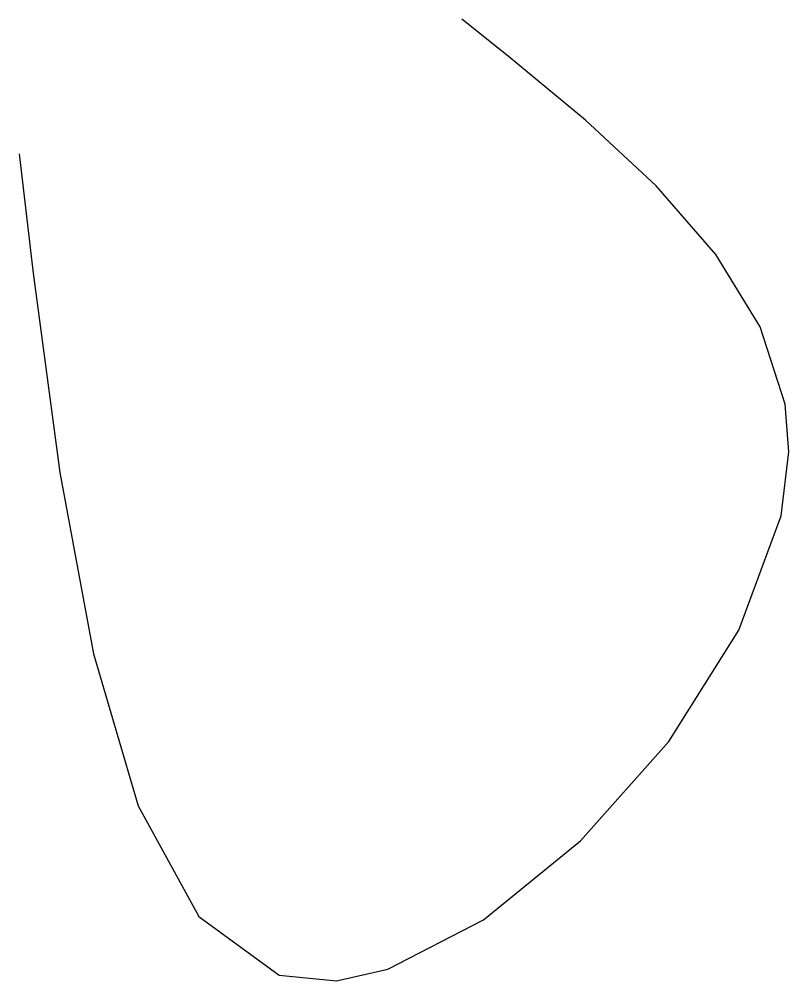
# Model space of a CAD drawing. Units: millimetres at full size, sheet at 1:100. Extents: x -14941 to -9110, y 3571 to 10860.
import ezdxf

# ---------------------------------------------------------------- set-up
doc = ezdxf.new("R2010")
doc.units = ezdxf.units.MM
doc.header["$LTSCALE"] = 100
doc.layers.add('0-0', color=7, linetype='Continuous')

msp = doc.modelspace()

# ---------------------------------------------------------------- linework, layer by layer
at = {"layer": '0-0'}
msp.add_lwpolyline([(-14941.1, 9839.3), (-14835, 8934.3), (-14633.1, 7423.3), (-14379, 6049.1), (-14039.5, 4898.2), (-13581.5, 4057.4), (-12972, 3613.1), (-12536, 3571.3), (-12148.7, 3659.8), (-11423.6, 4034.3), (-10689.3, 4632), (-10019.6, 5385.9), (-9488.4, 6228.9), (-9169.2, 7094.2), (-9110.4, 7579.9), (-9138.4, 7940.9), (-9325.9, 8528), (-9662, 9077.3), (-10114.2, 9597), (-10650.1, 10095.4), (-11237.2, 10580.8), (-11588.5, 10859.6)], dxfattribs=at)

doc.saveas('drawing.dxf')
